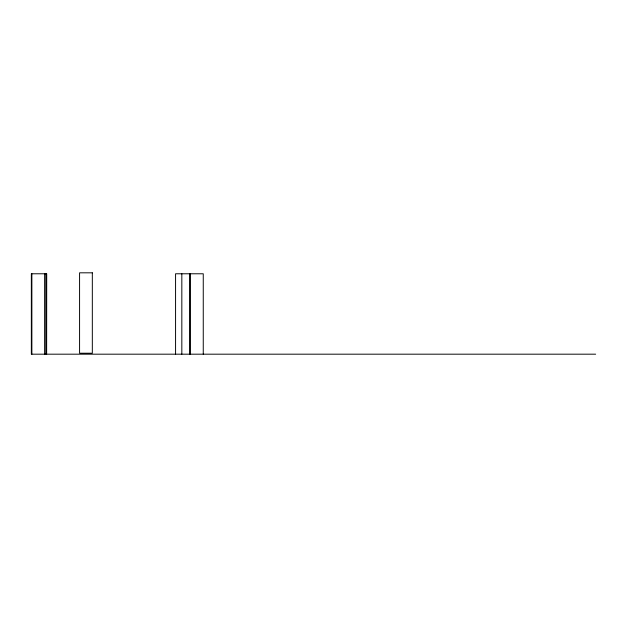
<?xml version="1.0" encoding="UTF-8"?>
<svg xmlns="http://www.w3.org/2000/svg" width="627" height="627" viewBox="0 0 627 627"><rect width="100%" height="100%" fill="white"/><g stroke="black" fill="none" stroke-linecap="round" stroke-linejoin="round"><path stroke-width="0.94" d="M595.65 354.184L31.35 354.184L31.35 273.78L46.704 273.78L46.633 354.184M203.258 354.184L203.258 273.78L175.568 273.78L175.568 354.184M190.506 273.78L190.506 354.184M189.519 273.78L189.519 354.184M181.83 273.78L181.83 354.184M46.257 273.78L46.257 354.184M46.053 273.78L46.053 354.184M44.619 273.78L44.619 354.184M31.867 273.78L31.867 354.184M92.326 272.816L79.574 272.816L79.574 353.22L92.326 353.22L92.326 272.816"/></g></svg>
